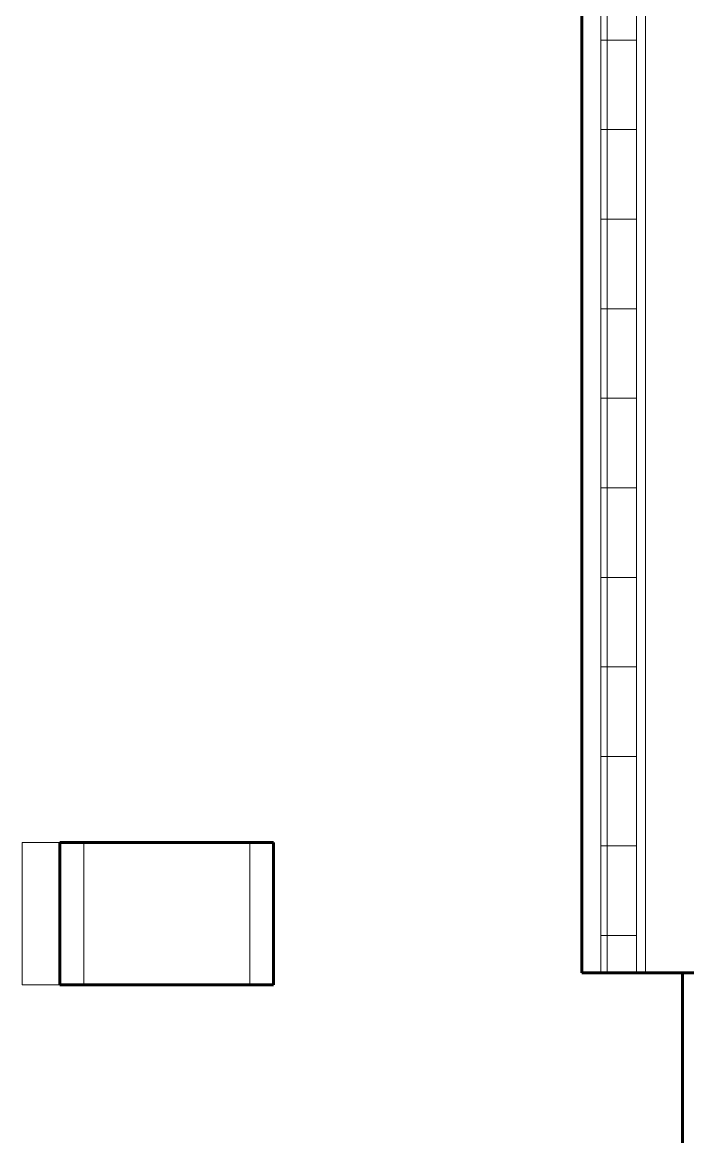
# Model space of a CAD drawing. Header units: inches. Extents: x -1969 to 2015, y -1363 to 1657.
# Drawn here: x -865.1 to -809, y 375.8 to 469.9 of the extents above; entities that cross this region are included whole.
import ezdxf

# ---------------------------------------------------------------- set-up
doc = ezdxf.new("R2010")
doc.units = ezdxf.units.IN
doc.header["$MEASUREMENT"] = 0
for name, color, linetype, lineweight in [('A-ROOF', 132, 'Continuous', 18), ('A-WALL', 113, 'Continuous', 18), ('A-WALL-PATT', 111, 'Continuous', 60), ('I-WALL', 2, 'Continuous', 18)]:
    doc.layers.add(name, color=color, linetype=linetype, lineweight=lineweight)

msp = doc.modelspace()

# ---------------------------------------------------------------- hatches: boundary and pattern name
at = {"layer": 'A-WALL-PATT', "lineweight": 9}
h = msp.add_hatch(dxfattribs=at)
h.set_pattern_fill('FP_3', color=256, style=0, pattern_type=2)
h.set_pattern_definition([(0, (0, 0), (0, 7.554), []), (90, (0, 0), (-7.554, 5e-16), [])])
h.paths.add_polyline_path([(-813.3374, 389.6642), (-813.3374, 571.6642), (-816.3374, 571.6642), (-816.3374, 389.6642)])

# ---------------------------------------------------------------- linework, layer by layer
at = {"layer": 'A-ROOF'}
for p, q in [((-861.9603, 400.6642), (-865.1341, 400.6642)), ((-865.1341, 400.6642), (-865.1341, 388.6642)), ((-859.9586, 388.6642), (-859.9586, 400.6642)), ((-845.9465, 388.6642), (-845.9465, 400.6642)), ((-865.1341, 388.6642), (-861.9603, 388.6642))]:
    msp.add_line(p, q, dxfattribs=at)
at = {"layer": 'A-ROOF', "lineweight": 60}
for p, q in [((-861.9603, 400.6642), (-861.9603, 388.6642)), ((-843.9447, 400.6642), (-861.9603, 400.6642)), ((-843.9447, 388.6642), (-843.9447, 400.6642)), ((-861.9603, 388.6642), (-843.9447, 388.6642))]:
    msp.add_line(p, q, dxfattribs=at)
at = {"layer": 'A-WALL', "lineweight": 60}
for p, q in [((-817.9624, 571.6642), (-817.9624, 389.6642)), ((-817.9624, 389.6642), (-807.9624, 389.6642))]:
    msp.add_line(p, q, dxfattribs=at)
at = {"layer": 'A-WALL'}
for p, q in [((-816.3374, 571.6642), (-816.3374, 389.6642)), ((-813.3374, 571.6642), (-813.3374, 389.6642)), ((-812.5874, 571.6642), (-812.5874, 389.6642))]:
    msp.add_line(p, q, dxfattribs=at)
at = {"layer": 'I-WALL', "lineweight": 60}
msp.add_line((-809.4624, 389.6642), (-809.4624, 373.6642), dxfattribs=at)

doc.saveas('drawing.dxf')
